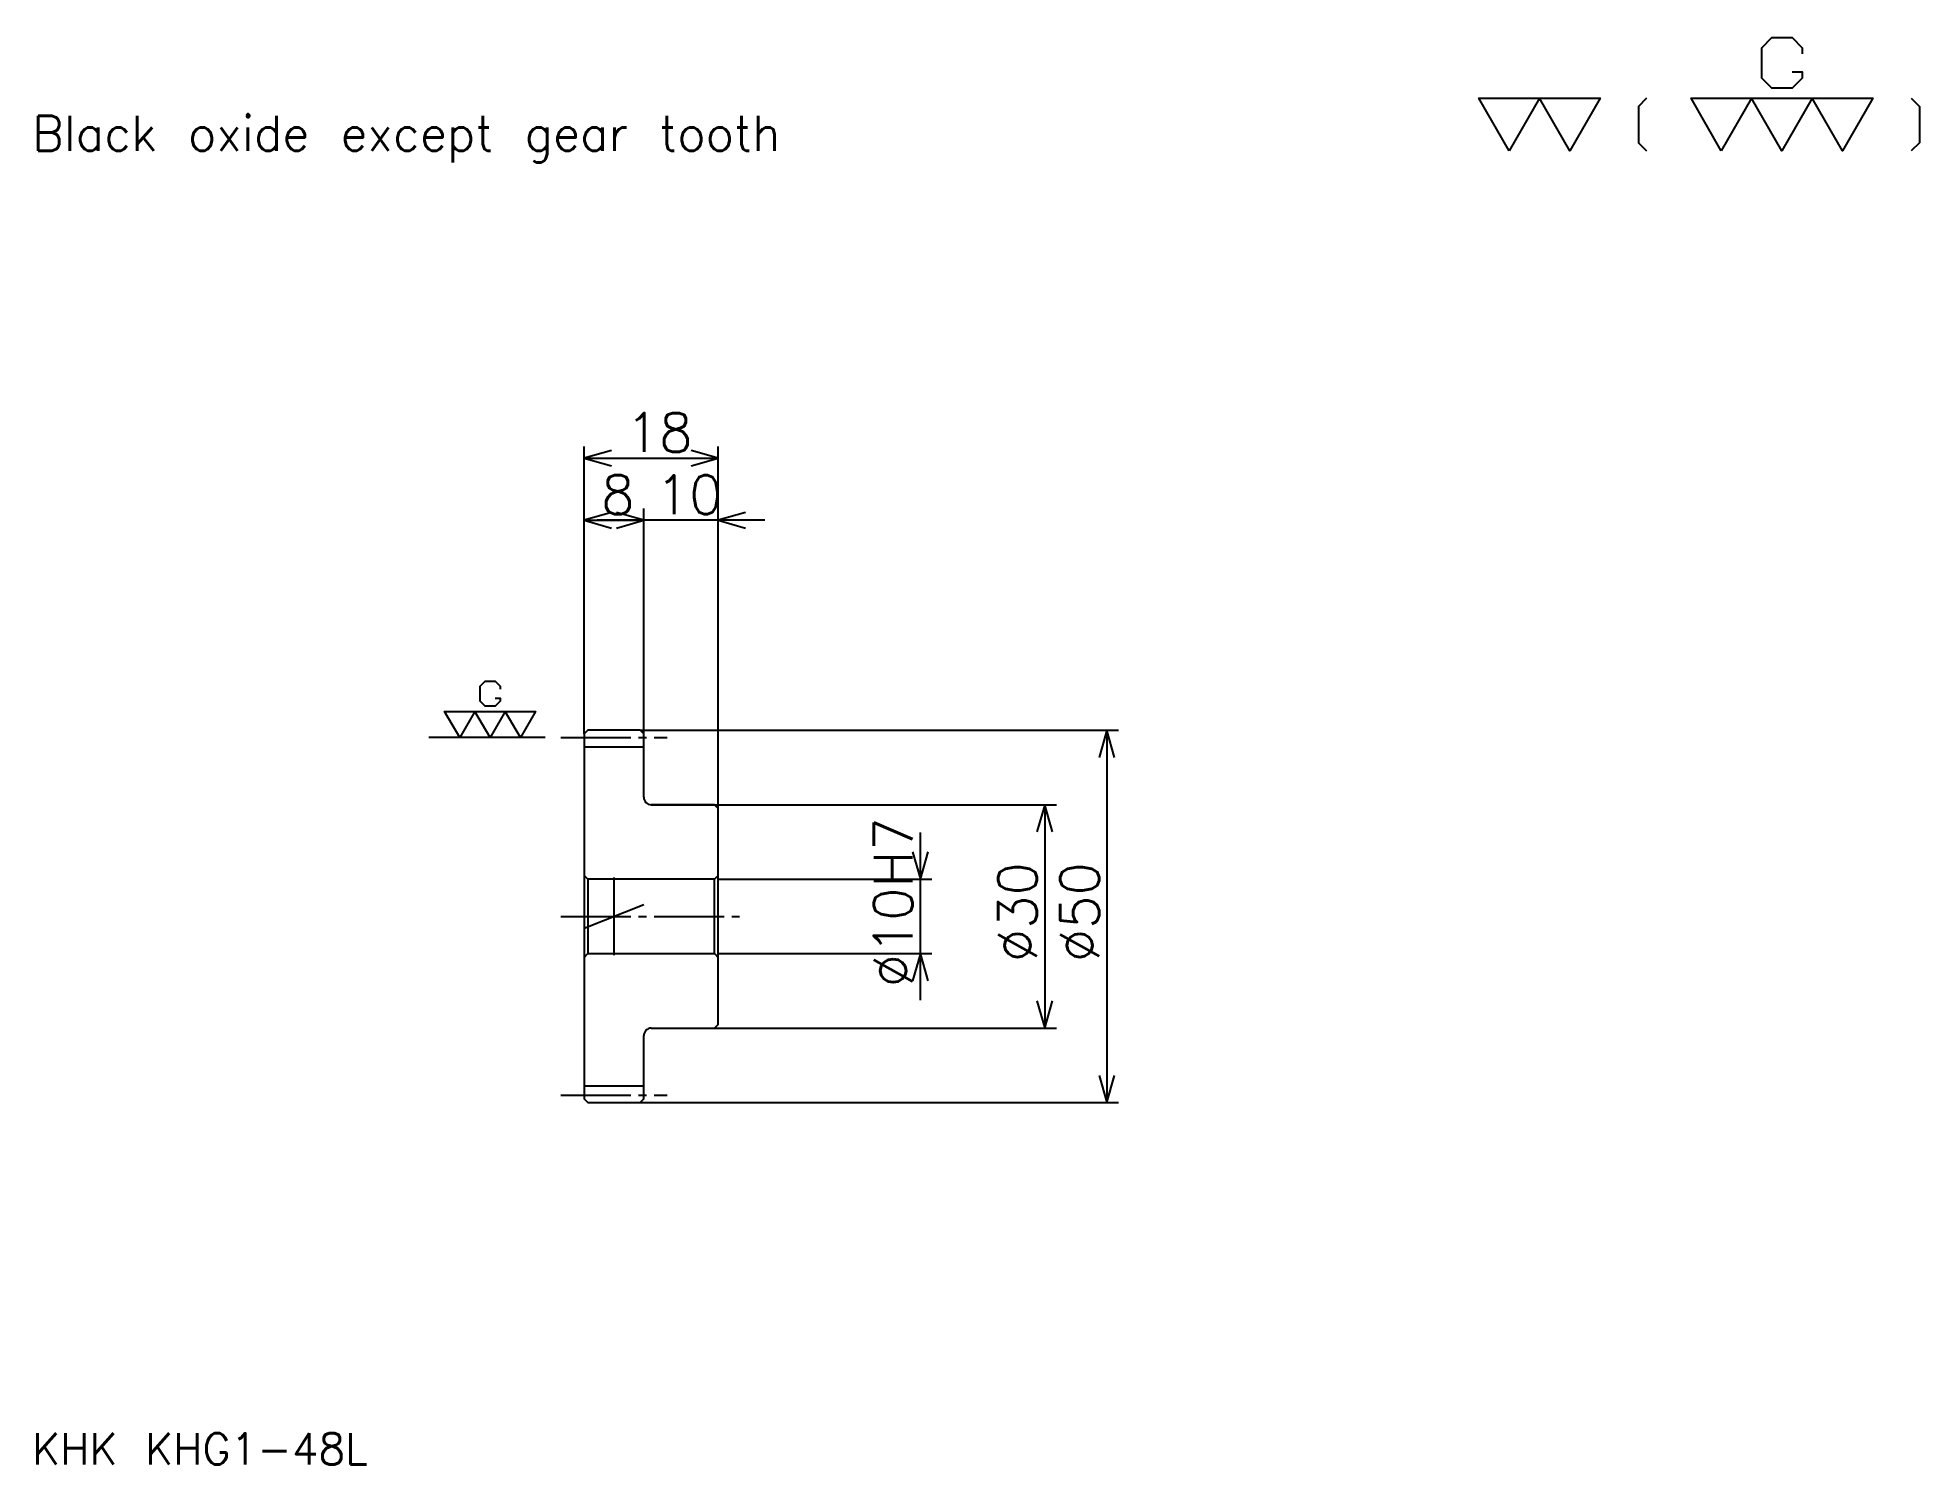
# Model space of a CAD drawing. Extents: x 11 to 264, y 11 to 203.
import ezdxf

# ---------------------------------------------------------------- set-up
doc = ezdxf.new("R2010")
doc.units = 0
doc.linetypes.add('DASHDOT', pattern=[12.521738, 9.391304, -1.043478, 1.043478, -1.043478])
doc.layers.get('0').update_dxf_attribs({"linetype": 'CONTINUOUS'})
doc.layers.add('DASHDOT', color=6, linetype='DASHDOT')
doc.styles.add('KANJI', font='TXT', dxfattribs={"bigfont": 'BIGFONT'})

msp = doc.modelspace()

# ---------------------------------------------------------------- linework, layer by layer
at = {"color": 5}
for p, q in [((84.521736, 110.043472), (84.521736, 148.130432)), ((84.521736, 146.565216), (102.521736, 146.565216)), ((102.521736, 110.043472), (102.521736, 148.130432)), ((92.521736, 110.043472), (92.521736, 139.782593)), ((84.521736, 138.217377), (92.521736, 138.217377)), ((108.782608, 138.217377), (86.260864, 138.217377)), ((84.521736, 109.543472), (84.521736, 110.043472)), ((92.021736, 110.043472), (102.521736, 110.043472)), ((92.521736, 109.543472), (92.521736, 110.043472)), ((102.521736, 110.043472), (156.260864, 110.043472)), ((102.521736, 99.543472), (102.521736, 110.043472)), ((154.695648, 110.043472), (154.695648, 60.043472)), ((93.521736, 100.043472), (102.521736, 100.043472)), ((102.521736, 100.043472), (147.91304, 100.043472)), ((146.347824, 100.043472), (146.347824, 70.043472)), ((129.652161, 73.7826), (129.652161, 96.304344)), ((102.521736, 90.043472), (131.217377, 90.043472)), ((102.521736, 80.043472), (131.217377, 80.043472)), ((93.521736, 70.043472), (102.521736, 70.043472)), ((102.521736, 70.043472), (147.91304, 70.043472)), ((92.021736, 60.043472), (102.521736, 60.043472)), ((102.521736, 60.043472), (156.260864, 60.043472))]:
    msp.add_line(p, q, dxfattribs=at)
at = {"color": 7}
for p, q in [((79.304344, 109.043472), (63.652168, 109.043472)), ((88.521736, 90.260864), (88.521736, 79.82608))]:
    msp.add_line(p, q, dxfattribs=at)
at = {"color": 4}
for p, q in [((84.521736, 107.793472), (92.521736, 107.793472)), ((85.021736, 90.043472), (85.021736, 80.043472)), ((102.021736, 90.043472), (102.521736, 90.543472)), ((102.021736, 80.043472), (102.521736, 79.543472)), ((84.521736, 62.293472), (92.521736, 62.293472))]:
    msp.add_line(p, q, dxfattribs=at)
at = {"color": 7}
for points in [[(246.678253, 198.406952), (248.034775, 198.406952), (248.034775, 197.593033), (246.678253, 196.236511), (243.96521, 196.236511), (242.608688, 197.593033), (242.608688, 201.662598), (243.96521, 203.019119), (246.678253, 203.019119), (248.034775, 201.662598), (248.034775, 200.848694)], [(208.695648, 187.82608), (204.626083, 194.87999), (220.904343, 194.87999), (216.834778, 187.82608), (212.765213, 194.87999), (208.695648, 187.82608)], [(227.144348, 194.87999), (226.059128, 193.794769), (226.059128, 188.911301), (227.144348, 187.82608)], [(237.182602, 187.82608), (233.113037, 194.87999), (257.530426, 194.87999), (253.460876, 187.82608), (249.391296, 194.87999), (245.321732, 187.82608), (241.252167, 194.87999), (237.182602, 187.82608)], [(262.685211, 194.87999), (263.770447, 193.794769), (263.770447, 188.911301), (262.685211, 187.82608)], [(72.573914, 114.333908), (73.252174, 114.333908), (73.252174, 113.926949), (72.573914, 113.248688), (71.217392, 113.248688), (70.539124, 113.926949), (70.539124, 115.961731), (71.217392, 116.639992), (72.573914, 116.639992), (73.252174, 115.961731), (73.252174, 115.554779)], [(67.82608, 109.043472), (65.791306, 112.570427), (78, 112.570427), (75.965218, 109.043472), (73.930435, 112.570427), (71.895645, 109.043472), (69.86087, 112.570427), (67.82608, 109.043472)]]:
    msp.add_lwpolyline(points, dxfattribs=at)
at = {"color": 5}
for points in [[(88.173912, 147.608688), (84.521736, 146.565216), (88.173912, 145.521729)], [(98.86956, 145.521729), (102.521736, 146.565216), (98.86956, 147.608688)], [(88.173912, 139.260864), (84.521736, 138.217377), (88.173912, 137.173904)], [(88.86956, 137.173904), (92.521736, 138.217377), (88.86956, 139.260864)], [(88.86956, 137.173904), (92.521736, 138.217377), (88.86956, 139.260864)], [(106.173912, 139.260864), (102.521736, 138.217377), (106.173912, 137.173904)], [(155.739136, 106.391296), (154.695648, 110.043472), (153.652161, 106.391296)], [(147.391296, 96.391296), (146.347824, 100.043472), (145.304352, 96.391296)], [(128.608688, 93.695648), (129.652161, 90.043472), (130.695648, 93.695648)], [(130.695648, 76.391296), (129.652161, 80.043472), (128.608688, 76.391296)], [(145.304352, 73.695648), (146.347824, 70.043472), (147.391296, 73.695648)], [(153.652161, 63.695648), (154.695648, 60.043472), (155.739136, 63.695648)]]:
    msp.add_lwpolyline(points, dxfattribs=at)
at = {"color": 4}
for points in [[(92.521736, 101.043472), (92.521736, 109.543472), (92.021736, 110.043472), (85.021736, 110.043472), (84.521736, 109.543472), (84.521736, 79.543472)], [(93.521736, 70.043472), (102.021736, 70.043472), (102.521736, 70.543472), (102.521736, 99.543472), (102.021736, 100.043472), (93.521736, 100.043472)], [(84.521736, 79.543472), (85.021736, 80.043472), (102.021736, 80.043472), (102.021736, 90.043472), (85.021736, 90.043472), (84.521736, 90.543472)], [(84.521736, 79.543472), (84.521736, 60.543472), (85.021736, 60.043472), (92.021736, 60.043472), (92.521736, 60.543472), (92.521736, 69.043472)]]:
    msp.add_lwpolyline(points, dxfattribs=at)
for centre, start, end in [((93.521736, 101.043472), 180, 270), ((93.521736, 69.043472), 90, 180)]:
    msp.add_arc(centre, 1, start, end, dxfattribs=at)
at = {"layer": 'DASHDOT', "color": 7}
for p, q in [((81.391304, 109.043472), (95.652168, 109.043472)), ((84.521736, 83.467827), (92.521736, 86.619118)), ((81.391304, 85.043472), (105.652168, 85.043472)), ((81.391304, 61.043472), (95.652168, 61.043472))]:
    msp.add_line(p, q, dxfattribs=at)

# ---------------------------------------------------------------- texts
at = {"color": 7, "style": 'KANJI'}
for s, height, p in [('Black oxide except gear tooth', 4.695652, (10.434783, 187.82608)), ('18', 5.217391, (90.130432, 147.399994)), ('8', 5.217391, (86.82608, 139.05217)), ('10', 5.217391, (94.130432, 139.05217)), ('KHK KHG1-48L', 4.173913, (10.434783, 11.478261))]:
    msp.add_text(s, height=height, dxfattribs=at).set_placement(p)
for s, p in [('%%c10H7', (128.608688, 75.521736)), ('%%c30', (145.304352, 78.91304)), ('%%c50', (153.652161, 78.91304))]:
    msp.add_text(s, height=5.217391, rotation=90, dxfattribs=at).set_placement(p)

doc.saveas('drawing.dxf')
